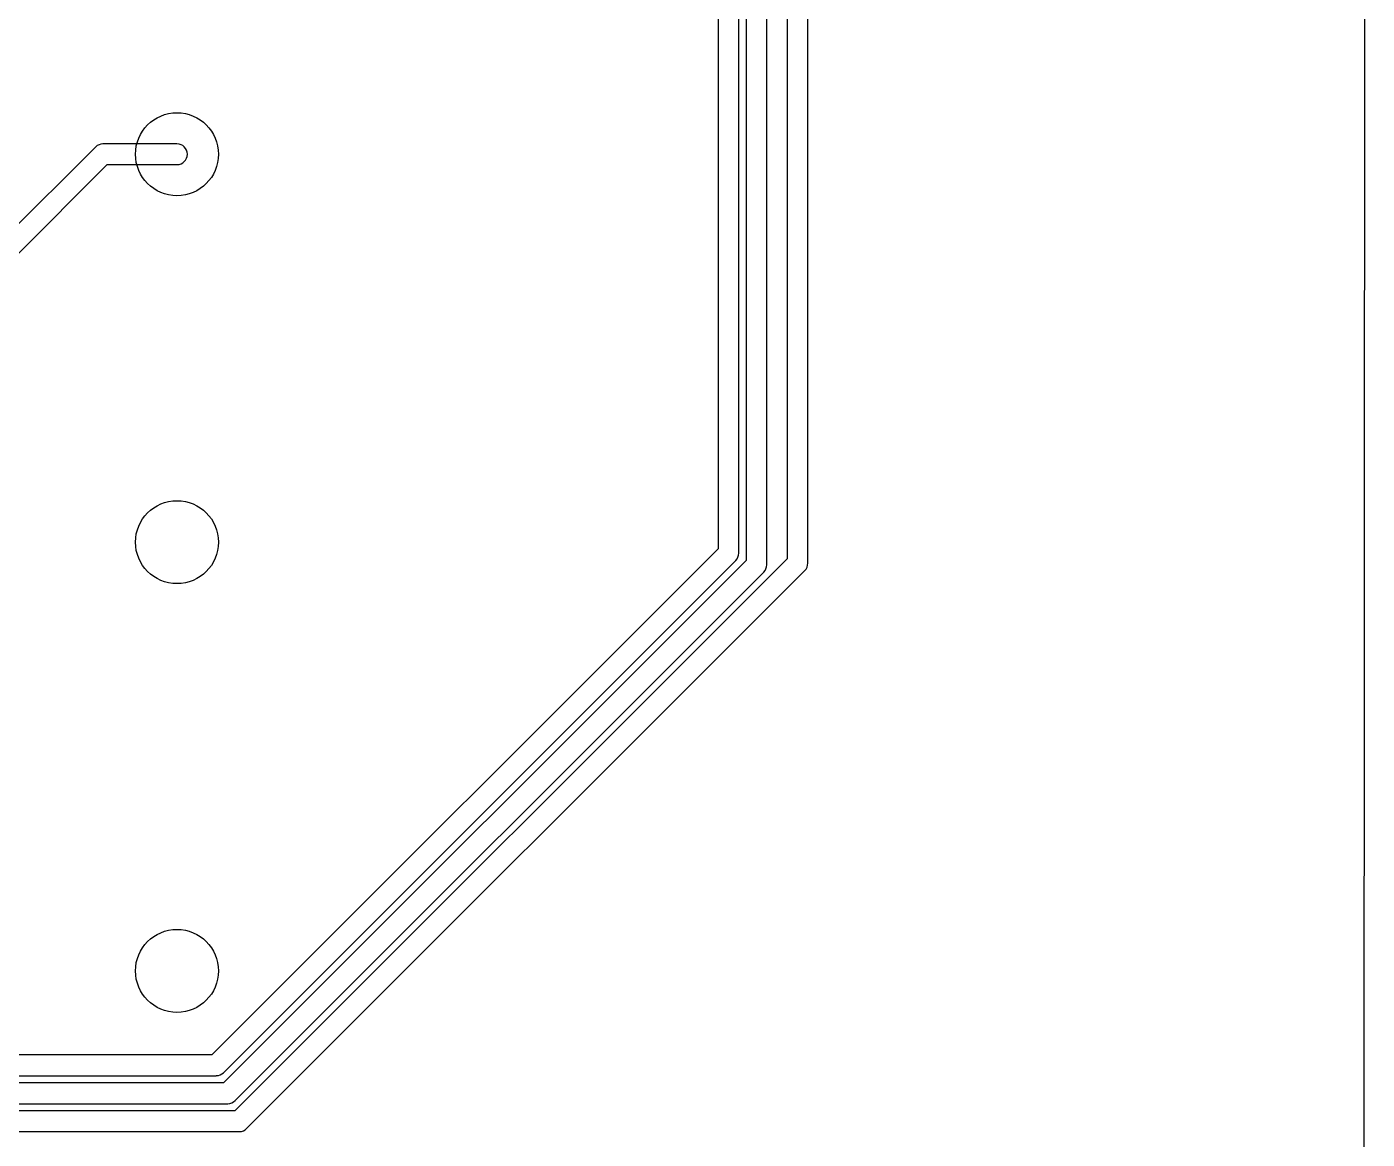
# Model space of a CAD drawing. Header units: millimetres. Extents: x 14 to 284, y -1 to 109.
# Drawn here: x 267.41 to 283.82, y 28.44 to 42.06 of the extents above; entities that cross this region are included whole.
import ezdxf

# ---------------------------------------------------------------- set-up
doc = ezdxf.new("R2010")
doc.units = ezdxf.units.MM

msp = doc.modelspace()

# ---------------------------------------------------------------- linework, layer by layer
at = {"layer": '1_copper'}
for points in [[(258.327, 28.532), (270.013, 28.532), (270.018, 28.532, 0.187839), (270.103, 28.569), (276.936, 35.402, 0.198912), (276.973, 35.492), (276.973, 49.558, 0.198912), (276.936, 49.647), (273.928, 52.656, 0.198912), (273.838, 52.693), (273.673, 52.693), (273.673, 52.85), (272.333, 52.85), (272.333, 52.55), (272.973, 52.55), (273.047, 52.476, 0.198912), (273.137, 52.439), (273.785, 52.439), (276.719, 49.505), (276.719, 35.545), (269.96, 28.786), (258.38, 28.786)], [(258.611, 29.217), (269.729, 29.217), (269.734, 29.218, 0.187839), (269.819, 29.254), (276.09, 35.526, 0.198912), (276.127, 35.616), (276.127, 47.263)], [(258.469, 28.874), (269.871, 28.874, 0.198912), (269.961, 28.912), (276.433, 35.384, 0.198912), (276.47, 35.474), (276.47, 47.121)], [(267.279, 39.254), (268.397, 40.373), (269.25, 40.373, 1), (269.25, 40.627), (268.344, 40.627, 0.198912), (268.255, 40.59), (267.136, 39.471)]]:
    msp.add_lwpolyline(points, format="xyb", dxfattribs=at)
for points in [[(275.873, 47.316), (275.873, 35.668), (269.676, 29.471), (258.664, 29.471)], [(276.216, 47.174), (276.216, 35.526), (269.818, 29.128), (258.522, 29.128)]]:
    msp.add_lwpolyline(points, dxfattribs=at)
at = {"layer": 'drills_PTH'}
for centre in [(269.25, 40.5), (269.25, 35.75), (269.25, 30.5)]:
    msp.add_circle(centre, 0.508, dxfattribs=at)
at = {"layer": 'outline'}
msp.add_lwpolyline([(14, -1.27), (283.77, -1.27), (283.82, 109), (14, 109), (14, -1.27)], close=True, dxfattribs=at)

doc.saveas('drawing.dxf')
